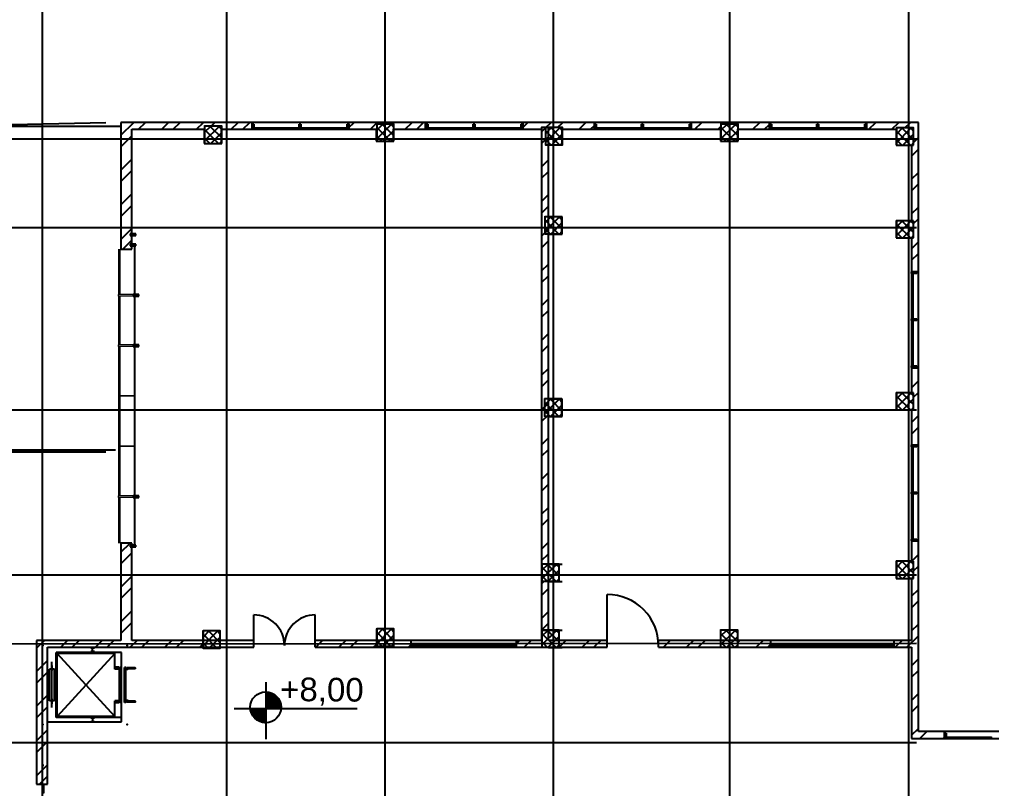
# Model space of a CAD drawing. Header units: millimetres. Extents: x 3062 to 3755, y 1606 to 1663.
# Drawn here: x 3253.86 to 3259.51, y 1653.28 to 1657.75 of the extents above; entities that cross this region are included whole.
import ezdxf

# ---------------------------------------------------------------- set-up
doc = ezdxf.new("R2010")
doc.units = ezdxf.units.MM
doc.linetypes.add('CENTER2', pattern=[28.575, 19.05, -3.175, 3.175, -3.175])
for name, color, linetype, lineweight in [('A-COLS', 52, 'Continuous', 9), ('A-GLAZ-CURT', 52, 'Continuous', 9), ('A-GLAZ-CWMG', 51, 'Continuous', 9)]:
    doc.layers.add(name, color=color, linetype=linetype, lineweight=lineweight)
for name, color, linetype in [('A-Flor-Strs', 12, 'Continuous'), ('LEVEL', 7, 'Continuous'), ('m7aor', 4, 'Continuous'), ('WORK', 7, 'Continuous')]:
    doc.layers.add(name, color=color, linetype=linetype)
doc.styles.get("Standard").update_dxf_attribs({"font": 'arial.ttf'})
pattern_1 = [(45, (2434.58414, 1347.60783), (-0.101027881, 0.101027881), []), (45, (2434.6515, 1347.60783), (-0.101027881, 0.101027881), [])]

# ---------------------------------------------------------------- blocks, each defined once
blk = doc.blocks.new('M_Rectangular Column - 50_50-377117-Level 1')
at = {"layer": 'A-COLS'}
for p, q in [((250, 250), (-250, 250)), ((-250, 250), (-250, -250)), ((250, -250), (250, 250)), ((-250, -250), (250, -250))]:
    blk.add_line(p, q, dxfattribs=at)
blk = doc.blocks.new('System Panel - Glazed-396876-Level 1')
at = {"layer": 'A-GLAZ-CURT', "lineweight": 18}
for p, q in [((115414, -90726), (114026, -90726)), ((114026, -90726), (114026, -90752)), ((114026, -90752), (115414, -90752)), ((115414, -90752), (115414, -90726))]:
    blk.add_line(p, q, dxfattribs=at)
at = {"layer": 'A-GLAZ-CURT'}
blk.add_line((114026, -91166), (115357, -91166), dxfattribs=at)
blk = doc.blocks.new('System Panel - Glazed-396945-Level 1')
at = {"layer": 'A-GLAZ-CURT', "lineweight": 18}
for p, q in [((113976, -90726), (112538, -90726)), ((112538, -90726), (112538, -90752)), ((112538, -90752), (113976, -90752)), ((113976, -90752), (113976, -90726))]:
    blk.add_line(p, q, dxfattribs=at)
at = {"layer": 'A-GLAZ-CURT'}
for p, q in [((112538, -90752), (112538, -91166)), ((112538, -91166), (113976, -91166))]:
    blk.add_line(p, q, dxfattribs=at)
blk = doc.blocks.new('System Panel - Glazed-396953-Level 1')
at = {"layer": 'A-GLAZ-CURT', "lineweight": 18}
for p, q in [((112538, -90726), (111075, -90726)), ((111075, -90726), (111075, -90752)), ((111075, -90752), (112538, -90752)), ((112538, -90752), (112538, -90726))]:
    blk.add_line(p, q, dxfattribs=at)
at = {"layer": 'A-GLAZ-CURT'}
for p, q in [((111075, -90752), (111075, -91166)), ((112538, -91166), (112538, -90752)), ((111075, -91166), (112538, -91166))]:
    blk.add_line(p, q, dxfattribs=at)
blk = doc.blocks.new('System Panel - Glazed-V4-Level 1')
at = {"layer": 'A-GLAZ-CURT', "lineweight": 18}
for p, q in [((111075, -90726), (109637, -90726)), ((109637, -90726), (109637, -90752)), ((109637, -90752), (111075, -90752)), ((111075, -90752), (111075, -90726))]:
    blk.add_line(p, q, dxfattribs=at)
at = {"layer": 'A-GLAZ-CURT'}
for p, q in [((111075, -91166), (111075, -90752)), ((109637, -91166), (111075, -91166))]:
    blk.add_line(p, q, dxfattribs=at)
blk = doc.blocks.new('System Panel - Glazed-396877-Level 1')
at = {"layer": 'A-GLAZ-CURT', "lineweight": 18}
for p, q in [((109587, -90726), (108174, -90726)), ((108174, -90726), (108174, -90752)), ((108174, -90752), (109587, -90752)), ((109587, -90752), (109587, -90726))]:
    blk.add_line(p, q, dxfattribs=at)
at = {"layer": 'A-GLAZ-CURT'}
blk.add_line((108174, -91166), (109587, -91166), dxfattribs=at)
blk = doc.blocks.new('System Panel - Glazed-V5-Level 1')
at = {"layer": 'A-GLAZ-CURT', "lineweight": 18}
for p, q in [((108124, -90726), (106711, -90726)), ((106711, -90726), (106711, -90752)), ((106711, -90752), (108124, -90752)), ((108124, -90752), (108124, -90726))]:
    blk.add_line(p, q, dxfattribs=at)
at = {"layer": 'A-GLAZ-CURT'}
blk.add_line((106807, -91166), (108124, -91166), dxfattribs=at)
blk = doc.blocks.new('Rectangular Mullion - 50 x 150mm-396872-Level 1')
at = {"layer": 'A-GLAZ-CWMG'}
for p, q in [((114026, -91207), (114026, -91190)), ((114026, -91190), (115357, -91190)), ((114026, -91207), (115357, -91207))]:
    blk.add_line(p, q, dxfattribs=at)
blk = doc.blocks.new('Rectangular Mullion - 50 x 150mm-396942-Level 1')
at = {"layer": 'A-GLAZ-CWMG'}
for p, q in [((112538, -91190), (113976, -91190)), ((112538, -91207), (113976, -91207)), ((113976, -91190), (113976, -91207))]:
    blk.add_line(p, q, dxfattribs=at)
blk = doc.blocks.new('Rectangular Mullion - 50 x 150mm-396952-Level 1')
at = {"layer": 'A-GLAZ-CWMG'}
for p, q in [((111075, -91190), (112538, -91190)), ((111075, -91207), (112538, -91207))]:
    blk.add_line(p, q, dxfattribs=at)
blk = doc.blocks.new('Rectangular Mullion - 50 x 150mm-396943-Level 1')
at = {"layer": 'A-GLAZ-CWMG'}
for p, q in [((109637, -91207), (109637, -91190)), ((109637, -91190), (111075, -91190)), ((109637, -91207), (111075, -91207))]:
    blk.add_line(p, q, dxfattribs=at)
blk = doc.blocks.new('Rectangular Mullion - 50 x 150mm-396873-Level 1')
at = {"layer": 'A-GLAZ-CWMG'}
for p, q in [((108174, -91207), (108174, -91190)), ((108174, -91190), (109587, -91190)), ((108174, -91207), (109587, -91207)), ((109587, -91190), (109587, -91207))]:
    blk.add_line(p, q, dxfattribs=at)
blk = doc.blocks.new('Rectangular Mullion - 50 x 150mm-V6-Level 1')
at = {"layer": 'A-GLAZ-CWMG'}
for p, q in [((106807, -91190), (108124, -91190)), ((106807, -91207), (108124, -91207)), ((108124, -91190), (108124, -91207))]:
    blk.add_line(p, q, dxfattribs=at)
blk = doc.blocks.new('Rectangular Mullion - 50 x 150mm-V7-Level 1')
at = {"layer": 'A-GLAZ-CWMG', "lineweight": 25}
for p, q in [((106414, -90620), (106364, -90620)), ((106364, -90620), (106364, -90779)), ((106414, -90779), (106414, -90620)), ((106364, -90779), (106414, -90779))]:
    blk.add_line(p, q, dxfattribs=at)
blk = doc.blocks.new('Rectangular Mullion - 50 x 150mm-355422-Level 1')
at = {"layer": 'A-GLAZ-CWMG', "lineweight": 25}
for p, q in [((115464, -90620), (115414, -90620)), ((115414, -90620), (115414, -90779)), ((115464, -90779), (115464, -90620)), ((115414, -90779), (115464, -90779))]:
    blk.add_line(p, q, dxfattribs=at)
blk = doc.blocks.new('Rectangular Mullion - 50 x 150mm-V3-Level 1')
at = {"layer": 'A-GLAZ-CWMG', "lineweight": 25}
for p, q in [((134494, -92720), (134444, -92720)), ((134444, -92720), (134444, -92879)), ((134444, -92879), (134494, -92879)), ((134494, -92879), (134494, -92720))]:
    blk.add_line(p, q, dxfattribs=at)
at = {"layer": 'A-GLAZ-CWMG'}
for p, q in [((134444, -92879), (134444, -93307)), ((134494, -92879), (134494, -93307)), ((134494, -93307), (134444, -93307))]:
    blk.add_line(p, q, dxfattribs=at)
blk = doc.blocks.new('System Panel - Glazed-396624-Level 1')
at = {"layer": 'A-GLAZ-CURT', "lineweight": 18}
for p, q in [((106661, -90726), (106414, -90726)), ((106414, -90726), (106414, -90752)), ((106414, -90752), (106661, -90752)), ((106661, -90752), (106661, -90726))]:
    blk.add_line(p, q, dxfattribs=at)
blk = doc.blocks.new('Rectangular Mullion - 50 x 150mm-V8-Level 1')
at = {"layer": 'A-GLAZ-CWMG', "lineweight": 25}
for p, q in [((106711, -90620), (106661, -90620)), ((106661, -90620), (106661, -90779)), ((106711, -90779), (106711, -90620)), ((106661, -90779), (106711, -90779))]:
    blk.add_line(p, q, dxfattribs=at)
blk = doc.blocks.new('Rectangular Mullion - 50 x 150mm-V58-Level 1')
at = {"layer": 'A-GLAZ-CWMG'}
for p, q in [((122361, -93290), (122626, -93290)), ((122361, -93307), (122626, -93307)), ((122626, -93290), (122626, -93307))]:
    blk.add_line(p, q, dxfattribs=at)
blk = doc.blocks.new('System Panel - Glazed-408555-Level 1')
at = {"layer": 'A-GLAZ-CURT', "lineweight": 18}
for p, q in [((659, 49), (-659, 49)), ((-659, 49), (-659, 24)), ((-659, 24), (659, 24)), ((659, 24), (659, 49))]:
    blk.add_line(p, q, dxfattribs=at)
blk = doc.blocks.new('Rectangular Mullion - 50 x 150mm-408550-Level 1')
at = {"layer": 'A-GLAZ-CWMG'}
blk.add_line((148907, -85867), (148907, -87185), dxfattribs=at)
blk = doc.blocks.new('Rectangular Mullion - 50 x 150mm-408551-Level 1')
at = {"layer": 'A-GLAZ-CWMG'}
blk.add_line((148907, -84475), (148907, -85817), dxfattribs=at)
blk = doc.blocks.new('Rectangular Mullion - 50 x 150mm-V30-Level 1')
at = {"layer": 'A-GLAZ-CWMG', "lineweight": 25}
for p, q in [((-25, 75), (25, 75)), ((-25, -75), (-25, 75)), ((25, 75), (25, -75)), ((25, -75), (-25, -75))]:
    blk.add_line(p, q, dxfattribs=at)
blk = doc.blocks.new('Rectangular Mullion - 50 x 150mm-V35-Level 1')
at = {"layer": 'A-GLAZ-CWMG', "lineweight": 25}
for p, q in [((0, 75), (-50, 75)), ((-50, 75), (-50, -75)), ((0, -75), (0, 75)), ((-50, -75), (0, -75))]:
    blk.add_line(p, q, dxfattribs=at)
blk = doc.blocks.new('System Panel - Glazed-408556-Level 1')
at = {"layer": 'A-GLAZ-CURT', "lineweight": 18}
for p, q in [((671, 49), (-671, 49)), ((-671, 49), (-671, 25)), ((-671, 25), (671, 25)), ((671, 25), (671, 49))]:
    blk.add_line(p, q, dxfattribs=at)
blk = doc.blocks.new('AP11AA')
for p, q in [((460, 2263), (-460, 2263)), ((-460, 2113), (-460, 2263)), ((460, 2113), (460, 2263)), ((-945, 166), (-945, 2063)), ((945, 2063), (-945, 2063)), ((-915, 366), (-915, 2033)), ((915, 2033), (-915, 2033)), ((915, 366), (-915, 2033)), ((-915, 366), (915, 2033)), ((658, 2188), (-668, 2188)), ((-535, 2163), (-535, 2213)), ((-485, 2163), (-485, 2213)), ((-435, 2213), (-485, 2213)), ((-435, 2163), (-485, 2163)), ((460, 2113), (-460, 2113)), ((-435, 2163), (-435, 2213)), ((485, 2213), (435, 2213)), ((435, 2163), (435, 2213)), ((485, 2163), (435, 2163)), ((485, 2163), (485, 2213)), ((535, 2163), (535, 2213)), ((915, 366), (915, 2033)), ((945, 166), (945, 2063)), ((-1070, 957), (-1070, 1057)), ((-970, 1007), (-1070, 1007)), ((-970, 957), (-970, 1057)), ((970, 957), (970, 1057)), ((970, 1007), (1070, 1007)), ((1070, 957), (1070, 1057)), ((-460, 366), (-915, 366)), ((-520, 246), (-520, 366)), ((-460, 246), (-460, 366)), ((915, 366), (460, 366)), ((460, 246), (460, 366)), ((520, 246), (520, 366)), ((945, 166), (-945, 166)), ((-460, 246), (-520, 246)), ((510, 226), (-510, 226)), ((-510, 186), (-510, 226)), ((510, 186), (-510, 186)), ((510, 79), (-510, 79)), ((-510, 39), (-510, 79)), ((510, 39), (-510, 39)), ((-500, -225), (-500, 25)), ((-460, 25), (-500, 25)), ((-450, -15), (-450, 15)), ((0, 186), (0, 226)), ((0, 39), (0, 79)), ((450, -15), (450, 15)), ((520, 246), (460, 246)), ((500, 25), (460, 25)), ((500, -225), (500, 25)), ((510, 186), (510, 226)), ((510, 39), (510, 79)), ((-480, -235), (-490, -235)), ((-470, -225), (-470, -25)), ((-460, -25), (-470, -25)), ((470, -25), (460, -25)), ((470, -225), (470, -25)), ((490, -235), (480, -235))]:
    blk.add_line(p, q)
for centre, start, end in [((-460, 15), 0, 90), ((460, 15), 90, 180), ((-490, -225), 180, 270), ((-480, -225), 270, 0), ((-460, -15), 270, 0), ((460, -15), 180, 270), ((480, -225), 180, 270), ((490, -225), 270, 0)]:
    blk.add_arc(centre, 10, start, end)
for p in [(-1150, 2450), (1150, 2450), (-1150, 0), (1150, 0)]:
    blk.add_point(p)

msp = doc.modelspace()

# ---------------------------------------------------------------- hatches: boundary and pattern name
at = {"layer": 'LEVEL', "linetype": 'Continuous'}
h = msp.add_hatch(dxfattribs=at)
h.set_pattern_fill('ANSI31', color=9, scale=0.008215, style=0)
h.set_pattern_definition([(45, (-17.9924124, -2854.5703496), (-0.00072613389438, 0.00072613389438), [])])
h.paths.add_polyline_path([(3255.3778, 1653.7442, 0.021588), (3255.3781, 1653.752, 0.414214), (3255.2881, 1653.842), (3255.2881, 1653.7442)])
h.paths.add_polyline_path([(3255.2881, 1653.662), (3255.2881, 1653.7442), (3255.1984, 1653.7442, 0.389145)])
at = {"layer": 'WORK'}
h = msp.add_hatch(dxfattribs=at)
h.set_pattern_fill('ANSI32', color=256, scale=0.015)
h.set_pattern_definition(pattern_1)
h.paths.add_polyline_path([(3254.5109, 1657.1128), (3254.9329, 1657.1128), (3254.9329, 1657.1309), (3255.033, 1657.1309), (3255.033, 1657.1128), (3255.2087, 1657.1128), (3255.2087, 1657.1528), (3254.447, 1657.1528), (3254.447, 1656.4159), (3254.5109, 1656.4159), (3254.5109, 1656.4351), (3254.5008, 1656.4351), (3254.5008, 1656.4451), (3254.5063, 1656.4451), (3254.5063, 1656.4946), (3254.5008, 1656.4946), (3254.5008, 1656.5046), (3254.5109, 1656.5046)])
h.paths.add_polyline_path([(3257.1983, 1657.1528), (3256.7839, 1657.1528), (3256.7839, 1657.1128), (3256.8908, 1657.1128), (3256.8908, 1657.1228), (3256.9308, 1657.1228), (3257.0135, 1657.1228), (3257.0135, 1657.1128), (3257.1983, 1657.1128)])
h.paths.add_polyline_path([(3256.2169, 1657.1528), (3255.7719, 1657.1528), (3255.7719, 1657.1128), (3255.9329, 1657.1128), (3255.9329, 1657.1428), (3256.033, 1657.1428), (3256.033, 1657.1128), (3256.2169, 1657.1128)])
h.paths.add_polyline_path([(3257.9329, 1657.1428), (3258.033, 1657.1428), (3258.033, 1657.1128), (3258.2149, 1657.1128), (3258.2149, 1657.1528), (3257.7618, 1657.1528), (3257.7618, 1657.1128), (3257.9329, 1657.1128)])
h.paths.add_polyline_path([(3259.0808, 1657.1528), (3258.7807, 1657.1528), (3258.7807, 1657.1128), (3258.9529, 1657.1128), (3258.9529, 1657.1209), (3259.053, 1657.1209), (3259.053, 1657.0209), (3259.0408, 1657.0209), (3259.0408, 1656.5809), (3259.053, 1656.5809), (3259.053, 1656.4809), (3259.0408, 1656.4809), (3259.0408, 1656.2859), (3259.0808, 1656.2859)])
h.paths.add_polyline_path([(3259.0808, 1655.7256), (3259.0408, 1655.7256), (3259.0408, 1655.5809), (3259.053, 1655.5809), (3259.053, 1655.4809), (3259.0408, 1655.4809), (3259.0408, 1655.278), (3259.0808, 1655.278)])
h.paths.add_polyline_path([(3259.0808, 1654.7201), (3259.0408, 1654.7201), (3259.0408, 1654.6009), (3259.053, 1654.6009), (3259.053, 1654.5009), (3259.0408, 1654.5009), (3259.0408, 1654.1409), (3258.9378, 1654.1409), (3258.9378, 1654.1009), (3259.0408, 1654.1009), (3259.0408, 1653.5709), (3259.2322, 1653.5709), (3259.2322, 1653.6109), (3259.0808, 1653.6109)])
h.paths.add_polyline_path([(3258.2217, 1654.1409), (3258.0313, 1654.1409), (3258.0313, 1654.1009), (3258.2217, 1654.1009)])
h.paths.add_polyline_path([(3257.9292, 1654.1409), (3257.5707, 1654.1409), (3257.5707, 1654.1009), (3257.9292, 1654.1009)])
h.paths.add_polyline_path([(3260.1437, 1653.6109), (3260.0352, 1653.6109), (3260.0352, 1653.5709), (3260.1437, 1653.5709)])
h.paths.add_polyline_path([(3259.9351, 1653.6109), (3259.7942, 1653.6109), (3259.7942, 1653.5709), (3259.9351, 1653.5709)])
at = {"layer": 'WORK', "ltscale": 0.53}
h = msp.add_hatch(dxfattribs=at)
h.set_pattern_fill('ANSI37', color=256, scale=0.0112, angle=-90)
h.set_pattern_definition([(315, (2865.474814, 2710.491024), (0.0251447171, 0.0251447171), []), (45, (2865.474814, 2710.491024), (-0.0251447171, 0.0251447171), [])])
h.paths.add_polyline_path([(3255.033, 1657.0309), (3255.033, 1657.1309), (3254.9329, 1657.1309), (3254.9329, 1657.0309), (3254.9729, 1657.0309)])
h = msp.add_hatch(dxfattribs=at)
h.set_pattern_fill('ANSI37', color=256, scale=0.0112, angle=-90)
h.set_pattern_definition([(315, (2866.474814, 2710.50289), (0.0251447171, 0.0251447171), []), (45, (2866.474814, 2710.50289), (-0.0251447171, 0.0251447171), [])])
h.paths.add_polyline_path([(3256.033, 1657.0428), (3256.033, 1657.1428), (3255.9329, 1657.1428), (3255.9329, 1657.0428), (3255.9729, 1657.0428)])
at = {"layer": 'WORK'}
h = msp.add_hatch(dxfattribs=at)
h.set_pattern_fill('ANSI32', color=256, scale=0.015)
h.set_pattern_definition(pattern_1)
h.paths.add_polyline_path([(3256.9308, 1654.4848), (3256.8929, 1654.4848), (3256.8929, 1654.5848), (3256.9308, 1654.5848), (3256.9308, 1657.1228), (3256.8908, 1657.1228), (3256.8908, 1654.2009), (3256.8929, 1654.2009), (3256.9308, 1654.2009)])
h.paths.add_polyline_path([(3256.8929, 1654.2009), (3256.8908, 1654.2009), (3256.8908, 1654.1409), (3256.7435, 1654.1409), (3256.7435, 1654.1009), (3256.8929, 1654.1009)])
at = {"layer": 'WORK', "ltscale": 0.53}
h = msp.add_hatch(dxfattribs=at)
h.set_pattern_fill('ANSI37', color=256, scale=0.0112, angle=-90)
h.set_pattern_definition([(315, (2867.45529, 2710.48289), (0.0251447171, 0.0251447171), []), (45, (2867.45529, 2710.48289), (-0.0251447171, 0.0251447171), [])])
h.paths.add_polyline_path([(3257.0135, 1657.0228), (3257.0135, 1657.1228), (3256.9134, 1657.1228), (3256.9134, 1657.0228), (3256.9534, 1657.0228)])
h = msp.add_hatch(dxfattribs=at)
h.set_pattern_fill('ANSI37', color=256, scale=0.0112, angle=-90)
h.set_pattern_definition([(315, (2868.474814, 2710.50289), (0.0251447171, 0.0251447171), []), (45, (2868.474814, 2710.50289), (-0.0251447171, 0.0251447171), [])])
h.paths.add_polyline_path([(3258.033, 1657.0428), (3258.033, 1657.1428), (3257.9329, 1657.1428), (3257.9329, 1657.0428), (3257.9729, 1657.0428)])
h = msp.add_hatch(dxfattribs=at)
h.set_pattern_fill('ANSI37', color=256, scale=0.0112, angle=-90)
h.set_pattern_definition([(315, (2869.494814, 2710.481024), (0.0251447171, 0.0251447171), []), (45, (2869.494814, 2710.481024), (-0.0251447171, 0.0251447171), [])])
h.paths.add_polyline_path([(3259.053, 1657.0209), (3259.053, 1657.1209), (3258.9529, 1657.1209), (3258.9529, 1657.0209), (3258.9929, 1657.0209)])
h = msp.add_hatch(dxfattribs=at)
h.set_pattern_fill('ANSI37', color=256, scale=0.0112, angle=-90)
h.set_pattern_definition([(315, (2867.45139, 2709.964458), (0.0251447171, 0.0251447171), []), (45, (2867.45139, 2709.964458), (-0.0251447171, 0.0251447171), [])])
h.paths.add_polyline_path([(3257.0096, 1656.5044), (3257.0096, 1656.6044), (3256.9095, 1656.6044), (3256.9095, 1656.5044), (3256.9495, 1656.5044)])
h = msp.add_hatch(dxfattribs=at)
h.set_pattern_fill('ANSI37', color=256, scale=0.0112, angle=-90)
h.set_pattern_definition([(315, (2869.494814, 2709.941024), (0.0251447171, 0.0251447171), []), (45, (2869.494814, 2709.941024), (-0.0251447171, 0.0251447171), [])])
h.paths.add_polyline_path([(3259.053, 1656.4809), (3259.053, 1656.5809), (3258.9529, 1656.5809), (3258.9529, 1656.4809), (3258.9929, 1656.4809)])
h = msp.add_hatch(dxfattribs=at)
h.set_pattern_fill('ANSI37', color=256, scale=0.0112, angle=-90)
h.set_pattern_definition([(315, (2869.494814, 2708.941024), (0.0251447171, 0.0251447171), []), (45, (2869.494814, 2708.941024), (-0.0251447171, 0.0251447171), [])])
h.paths.add_polyline_path([(3259.053, 1655.4809), (3259.053, 1655.5809), (3258.9529, 1655.5809), (3258.9529, 1655.4809), (3258.9929, 1655.4809)])
h = msp.add_hatch(dxfattribs=at)
h.set_pattern_fill('ANSI37', color=256, scale=0.0112, angle=-90)
h.set_pattern_definition([(315, (2867.450833, 2708.904815), (0.0251447171, 0.0251447171), []), (45, (2867.450833, 2708.904815), (-0.0251447171, 0.0251447171), [])])
h.paths.add_polyline_path([(3257.009, 1655.4447), (3257.009, 1655.5447), (3256.909, 1655.5447), (3256.909, 1655.4447), (3256.949, 1655.4447)])
at = {"layer": 'WORK'}
h = msp.add_hatch(dxfattribs=at)
h.set_pattern_fill('ANSI32', color=256, scale=0.015)
h.set_pattern_definition(pattern_1)
h.paths.add_polyline_path([(3254.0201, 1650.7288), (3254.0201, 1650.7909), (3253.9562, 1650.7909), (3253.9562, 1650.1309), (3254.013, 1650.1309), (3254.013, 1650.1049), (3254.0201, 1650.1049)])
h.paths.add_polyline_path([(3254.0201, 1654.0392), (3254.0201, 1654.1009), (3254.9216, 1654.1009), (3254.9216, 1654.1409), (3254.5109, 1654.1409), (3254.5109, 1654.6846), (3254.5008, 1654.6846), (3254.5008, 1654.6946), (3254.5109, 1654.6946), (3254.5109, 1654.7059), (3254.447, 1654.7059), (3254.447, 1654.1409), (3253.9562, 1654.1409), (3253.9562, 1653.4153), (3253.9562, 1653.3051), (3254.0201, 1653.3051), (3254.0201, 1653.4153)])
at = {"layer": 'WORK', "ltscale": 0.53}
h = msp.add_hatch(dxfattribs=at)
h.set_pattern_fill('ANSI37', color=256, scale=0.0112, angle=-90)
h.set_pattern_definition([(315, (2867.434814, 2707.94492), (0.0251447171, 0.0251447171), []), (45, (2867.434814, 2707.94492), (-0.0251447171, 0.0251447171), [])])
h.paths.add_polyline_path([(3256.993, 1654.4848), (3256.993, 1654.5848), (3256.8929, 1654.5848), (3256.8929, 1654.4848), (3256.9329, 1654.4848)])
h = msp.add_hatch(dxfattribs=at)
h.set_pattern_fill('ANSI37', color=256, scale=0.0112, angle=-90)
h.set_pattern_definition([(315, (2869.494814, 2707.961024), (0.0251447171, 0.0251447171), []), (45, (2869.494814, 2707.961024), (-0.0251447171, 0.0251447171), [])])
h.paths.add_polyline_path([(3259.053, 1654.5009), (3259.053, 1654.6009), (3258.9529, 1654.6009), (3258.9529, 1654.5009), (3258.9929, 1654.5009)])
h = msp.add_hatch(dxfattribs=at)
h.set_pattern_fill('ANSI37', color=256, scale=0.0112, angle=-90)
h.set_pattern_definition([(315, (2866.474814, 2707.56778), (0.0251447171, 0.0251447171), []), (45, (2866.474814, 2707.56778), (-0.0251447171, 0.0251447171), [])])
h.paths.add_polyline_path([(3256.033, 1654.1077), (3256.033, 1654.2077), (3255.9329, 1654.2077), (3255.9329, 1654.1077), (3255.9729, 1654.1077)])
h = msp.add_hatch(dxfattribs=at)
h.set_pattern_fill('ANSI37', color=256, scale=0.0112, angle=-90)
h.set_pattern_definition([(315, (2865.46562, 2707.555915), (0.0251447171, 0.0251447171), []), (45, (2865.46562, 2707.555915), (-0.0251447171, 0.0251447171), [])])
h.paths.add_polyline_path([(3255.0238, 1654.0958), (3255.0238, 1654.1958), (3254.9238, 1654.1958), (3254.9238, 1654.0958), (3254.9638, 1654.0958)])
h = msp.add_hatch(dxfattribs=at)
h.set_pattern_fill('ANSI37', color=256, scale=0.0112, angle=-90)
h.set_pattern_definition([(315, (2867.434814, 2707.561024), (0.0251447171, 0.0251447171), []), (45, (2867.434814, 2707.561024), (-0.0251447171, 0.0251447171), [])])
h.paths.add_polyline_path([(3256.993, 1654.1009), (3256.993, 1654.2009), (3256.8929, 1654.2009), (3256.8929, 1654.1009), (3256.9329, 1654.1009)])
h = msp.add_hatch(dxfattribs=at)
h.set_pattern_fill('ANSI37', color=256, scale=0.0112, angle=-90)
h.set_pattern_definition([(315, (2868.47317, 2707.561024), (0.0251447171, 0.0251447171), []), (45, (2868.47317, 2707.561024), (-0.0251447171, 0.0251447171), [])])
h.paths.add_polyline_path([(3258.0313, 1654.1009), (3258.0313, 1654.2009), (3257.9313, 1654.2009), (3257.9313, 1654.1009), (3257.9713, 1654.1009)])
at = {"layer": 'WORK'}
h = msp.add_hatch(dxfattribs=at)
h.set_pattern_fill('ANSI32', color=256, scale=0.015)
h.set_pattern_definition(pattern_1)
h.paths.add_polyline_path([(3255.9329, 1654.1409), (3255.5757, 1654.1409), (3255.5757, 1654.1109), (3255.5757, 1654.1009), (3256.1316, 1654.1009), (3256.1316, 1654.1409), (3256.033, 1654.1409), (3256.033, 1654.1077), (3255.9329, 1654.1077)])
h.paths.add_polyline_path([(3257.2729, 1654.1409), (3256.993, 1654.1409), (3256.993, 1654.1009), (3257.2729, 1654.1009)])

# ---------------------------------------------------------------- linework, layer by layer
at = {"layer": 'LEVEL', "color": 7}
for p, q in [((3255.2881, 1653.8984), (3255.2881, 1653.5665)), ((3255.1047, 1653.7442), (3255.8195, 1653.7442))]:
    msp.add_line(p, q, dxfattribs=at)
msp.add_circle((3255.2881, 1653.752), 0.09, dxfattribs=at)
at = {"layer": 'm7aor', "linetype": 'CENTER2', "ltscale": 0.5}
for p, q in [((3253.9889, 1659.6687), (3253.9889, 1644.3323)), ((3255.0613, 1659.6687), (3255.0613, 1644.3537)), ((3255.9808, 1659.6687), (3255.9808, 1644.4649)), ((3256.9594, 1659.6687), (3256.9594, 1644.4649)), ((3257.983, 1659.6687), (3257.983, 1644.4649)), ((3259.023, 1659.6687), (3259.023, 1644.4649)), ((3273.3563, 1657.055), (3248.8306, 1657.055)), ((3273.3563, 1656.5393), (3248.8306, 1656.5393)), ((3273.3563, 1655.4797), (3248.8306, 1655.4797)), ((3273.3563, 1654.5198), (3248.8306, 1654.5198)), ((3273.3563, 1654.1297), (3248.8306, 1654.1169)), ((3273.3563, 1653.5459), (3248.8306, 1653.5459))]:
    msp.add_line(p, q, dxfattribs=at)
at = {"layer": 'WORK'}
for p, q in [((3253.0208, 1657.1213), (3254.3597, 1657.1528)), ((3255.2087, 1657.1128), (3255.2087, 1657.1528)), ((3255.7719, 1657.1128), (3255.7719, 1657.1528)), ((3256.2169, 1657.1128), (3256.2169, 1657.1528)), ((3256.7839, 1657.1128), (3256.7839, 1657.1528)), ((3257.1983, 1657.1128), (3257.1983, 1657.1528)), ((3257.7618, 1657.1128), (3257.7618, 1657.1528)), ((3258.2149, 1657.1128), (3258.2149, 1657.1528)), ((3258.7807, 1657.1128), (3258.7807, 1657.1528)), ((3251.9808, 1657.1313), (3254.447, 1657.1313)), ((3255.0597, 1657.1128), (3255.3232, 1657.1128)), ((3255.3332, 1657.1128), (3255.6017, 1657.1128)), ((3255.6117, 1657.1128), (3255.7707, 1657.1128)), ((3257.2087, 1657.1128), (3257.4722, 1657.1128)), ((3257.4822, 1657.1128), (3257.7507, 1657.1128)), ((3259.0408, 1656.2859), (3259.0808, 1656.2859)), ((3259.0408, 1655.7256), (3259.0808, 1655.7256)), ((3251.9808, 1655.2481), (3254.4153, 1655.2481)), ((3251.9808, 1655.2381), (3254.3597, 1655.2381)), ((3259.0408, 1655.278), (3259.0808, 1655.278)), ((3259.0408, 1654.7201), (3259.0808, 1654.7201)), ((3257.2729, 1654.1109), (3257.2729, 1654.4069)), ((3255.2186, 1654.1109), (3255.2186, 1654.2889)), ((3255.5757, 1654.1109), (3255.5757, 1654.2889)), ((3254.0201, 1653.4153), (3254.0201, 1654.0392)), ((3259.2322, 1653.5709), (3259.2322, 1653.6109))]:
    msp.add_line(p, q, dxfattribs=at)
at = {"layer": 'WORK', "lineweight": 25}
for p, q in [((3254.447, 1657.1528), (3254.447, 1656.4159)), ((3259.0808, 1657.1528), (3254.447, 1657.1528)), ((3259.0808, 1653.6109), (3259.0808, 1657.1528)), ((3254.5109, 1656.4159), (3254.5109, 1657.1128)), ((3254.5109, 1657.1128), (3254.9308, 1657.1128)), ((3254.9308, 1657.1128), (3254.9308, 1657.0309)), ((3255.0308, 1657.0309), (3255.0308, 1657.1128)), ((3255.0308, 1657.1128), (3255.9308, 1657.1128)), ((3255.9308, 1657.1128), (3255.9308, 1657.0428)), ((3256.0308, 1657.1128), (3256.8908, 1657.1128)), ((3256.0308, 1657.0428), (3256.0308, 1657.1128)), ((3256.8908, 1657.1128), (3256.8908, 1654.1409)), ((3257.0108, 1657.0228), (3257.0108, 1657.1128)), ((3257.0108, 1657.1128), (3257.9308, 1657.1128)), ((3257.9308, 1657.1128), (3257.9308, 1657.0428)), ((3258.0308, 1657.1128), (3258.9508, 1657.1128)), ((3258.0308, 1657.0428), (3258.0308, 1657.1128)), ((3258.9508, 1657.1128), (3258.9508, 1657.0209)), ((3255.9308, 1657.0428), (3256.033, 1657.0428)), ((3257.9308, 1657.0428), (3258.033, 1657.0428)), ((3254.9308, 1657.0309), (3255.033, 1657.0309)), ((3256.9308, 1656.6028), (3256.9308, 1657.0228)), ((3258.9508, 1657.0209), (3259.053, 1657.0209)), ((3259.0408, 1657.0209), (3259.0408, 1656.5809)), ((3257.0108, 1656.6028), (3256.9308, 1656.6028)), ((3257.0108, 1656.5028), (3257.0108, 1656.6028)), ((3259.053, 1656.5809), (3258.9508, 1656.5809)), ((3258.9508, 1656.5809), (3258.9508, 1656.4809)), ((3256.9308, 1656.5028), (3257.0108, 1656.5028)), ((3256.9308, 1655.5428), (3256.9308, 1656.5028)), ((3258.9508, 1656.4809), (3259.053, 1656.4809)), ((3259.0408, 1656.4809), (3259.0408, 1655.5809)), ((3254.447, 1656.4159), (3254.5109, 1656.4159)), ((3259.053, 1655.5809), (3258.9508, 1655.5809)), ((3258.9508, 1655.5809), (3258.9508, 1655.4809)), ((3257.0108, 1655.5428), (3256.9308, 1655.5428)), ((3257.0108, 1655.4428), (3257.0108, 1655.5428)), ((3258.9508, 1655.4809), (3259.053, 1655.4809)), ((3259.0408, 1655.4809), (3259.0408, 1654.6009)), ((3256.9308, 1655.4428), (3257.0108, 1655.4428)), ((3256.9308, 1654.5828), (3256.9308, 1655.4428)), ((3254.5109, 1654.7059), (3254.447, 1654.7059)), ((3254.447, 1654.7059), (3254.447, 1654.1409)), ((3254.5109, 1654.1409), (3254.5109, 1654.7059)), ((3257.0108, 1654.5828), (3256.9308, 1654.5828)), ((3259.053, 1654.6009), (3258.9508, 1654.6009)), ((3258.9508, 1654.6009), (3258.9508, 1654.5009)), ((3258.9508, 1654.5009), (3259.053, 1654.5009)), ((3259.0408, 1654.5009), (3259.0408, 1654.1409)), ((3256.9308, 1654.4828), (3257.0108, 1654.4828)), ((3256.9308, 1654.1409), (3256.9308, 1654.4828)), ((3257.0108, 1654.1989), (3256.9308, 1654.1989)), ((3254.447, 1654.1409), (3253.9562, 1654.1409)), ((3253.9562, 1654.1409), (3253.9562, 1653.4153)), ((3254.0201, 1653.6482), (3254.0201, 1654.1012)), ((3254.0201, 1654.1009), (3255.2186, 1654.1009)), ((3255.2186, 1654.1409), (3254.5109, 1654.1409)), ((3256.8908, 1654.1409), (3255.5757, 1654.1409)), ((3255.5757, 1654.1009), (3257.2729, 1654.1009)), ((3257.2729, 1654.1409), (3256.9308, 1654.1409)), ((3256.9308, 1654.0989), (3257.0108, 1654.0989)), ((3259.0408, 1654.1409), (3257.5707, 1654.1409)), ((3257.5707, 1654.1009), (3259.0408, 1654.1009)), ((3259.0408, 1654.1009), (3259.0408, 1653.5709)), ((3260.8808, 1653.6109), (3259.0808, 1653.6109)), ((3259.0408, 1653.5709), (3259.9308, 1653.5709))]:
    msp.add_line(p, q, dxfattribs=at)
at = {"layer": 'WORK', "ltscale": 0.53}
for p, q in [((3255.2186, 1654.1009), (3255.2186, 1654.1409)), ((3255.5757, 1654.1009), (3255.5757, 1654.1409)), ((3256.1316, 1654.1409), (3256.1316, 1654.1009)), ((3256.7435, 1654.1209), (3256.1316, 1654.1209)), ((3256.7435, 1654.1109), (3256.1316, 1654.1109)), ((3256.7435, 1654.1009), (3256.1316, 1654.1009)), ((3256.7435, 1654.1409), (3256.7435, 1654.1009)), ((3257.2729, 1654.1009), (3257.2729, 1654.1409)), ((3257.5707, 1654.1009), (3257.5707, 1654.1409)), ((3258.2217, 1654.1409), (3258.2217, 1654.1009)), ((3258.2217, 1654.1209), (3258.9378, 1654.1209)), ((3258.2217, 1654.1109), (3258.9378, 1654.1109)), ((3258.9378, 1654.1409), (3258.9378, 1654.1009))]:
    msp.add_line(p, q, dxfattribs=at)
at = {"layer": 'WORK', "ltscale": 0.5}
for p, q in [((3254.0201, 1653.6681), (3254.4493, 1653.6681)), ((3254.4493, 1653.6681), (3254.4507, 1653.6931)), ((3253.9562, 1653.4153), (3253.9562, 1653.3051)), ((3254.0201, 1653.3051), (3254.0201, 1653.4153)), ((3253.9562, 1653.3051), (3254.0201, 1653.3051)), ((3253.9953, 1653.3051), (3253.9953, 1653.3051))]:
    msp.add_line(p, q, dxfattribs=at)
at = {"layer": 'WORK', "lineweight": 25}
for points in [[(3255.9329, 1657.1464), (3255.9329, 1657.0428)], [(3257.9329, 1657.1464), (3257.9329, 1657.0428)], [(3254.9329, 1657.1345), (3254.9329, 1657.0309)], [(3255.033, 1657.0309), (3255.033, 1657.1309), (3254.9329, 1657.1309)], [(3256.033, 1657.0428), (3256.033, 1657.1428), (3255.9329, 1657.1428)], [(3256.9134, 1657.1264), (3256.9134, 1657.0228), (3257.0135, 1657.0228), (3257.0135, 1657.1228), (3256.9134, 1657.1228)], [(3258.033, 1657.0428), (3258.033, 1657.1428), (3257.9329, 1657.1428)], [(3258.9529, 1657.1245), (3258.9529, 1657.0209)], [(3259.053, 1657.0209), (3259.053, 1657.1209), (3258.9529, 1657.1209)], [(3256.9095, 1656.6079), (3256.9095, 1656.5044), (3257.0096, 1656.5044), (3257.0096, 1656.6044), (3256.9095, 1656.6044)], [(3258.9529, 1656.5845), (3258.9529, 1656.4809)], [(3259.053, 1656.4809), (3259.053, 1656.5809)], [(3258.9529, 1655.5845), (3258.9529, 1655.4809)], [(3259.053, 1655.4809), (3259.053, 1655.5809)], [(3256.909, 1655.5483), (3256.909, 1655.4447), (3257.009, 1655.4447), (3257.009, 1655.5447), (3256.909, 1655.5447)], [(3258.9529, 1654.6045), (3258.9529, 1654.5009)], [(3256.8929, 1654.5884), (3256.8929, 1654.4848), (3256.993, 1654.4848), (3256.993, 1654.5848), (3256.8929, 1654.5848)], [(3259.053, 1654.5009), (3259.053, 1654.6009)], [(3255.9329, 1654.2112), (3255.9329, 1654.1077), (3256.033, 1654.1077), (3256.033, 1654.2077), (3255.9329, 1654.2077)], [(3254.9238, 1654.1994), (3254.9238, 1654.0958), (3255.0238, 1654.0958), (3255.0238, 1654.1958), (3254.9238, 1654.1958)], [(3256.8929, 1654.2045), (3256.8929, 1654.1009)], [(3256.993, 1654.1009), (3256.993, 1654.2009), (3256.8929, 1654.2009)], [(3257.9313, 1654.2045), (3257.9313, 1654.1009)], [(3258.0313, 1654.1009), (3258.0313, 1654.2009), (3257.9313, 1654.2009)]]:
    msp.add_lwpolyline(points, dxfattribs=at)
at = {"layer": 'WORK'}
for points in [[(3256.9308, 1654.2009), (3256.9308, 1657.1228), (3256.8908, 1657.1228), (3256.8908, 1654.2009)], [(3256.8908, 1654.2009), (3256.9325, 1654.2009)], [(3253.9953, 1653.4153), (3253.9988, 1653.4153)]]:
    msp.add_lwpolyline(points, dxfattribs=at)
for centre, radius, start, end in [((3257.2734, 1654.1097), 0.2973, 359.7549, 90.0998), ((3255.2186, 1654.1104), 0.1785, 0.166, 90), ((3255.5757, 1654.1104), 0.1785, 90, 179.834)]:
    msp.add_arc(centre, radius, start, end, dxfattribs=at)

# ---------------------------------------------------------------- block references
at = {"layer": 'A-Flor-Strs', "xscale": -0.0002, "yscale": 0.0002, "zscale": 0.0002, "rotation": 90}
msp.add_blockref('AP11AA', (3254.484, 1653.8821), dxfattribs=at)
at = {"layer": 'WORK', "xscale": -0.0002000000000000001, "yscale": 0.0002000000000000001, "zscale": 0.0002000000000000001}
for p in [(3255.2087, 1657.1278), (3256.2203, 1657.1278), (3257.1987, 1657.1278), (3258.2169, 1657.1278), (3259.2322, 1653.5859)]:
    msp.add_blockref('Rectangular Mullion - 50 x 150mm-V35-Level 1', p, dxfattribs=at)
at = {"layer": 'WORK', "yscale": 0.0002000000000000001, "zscale": 0.0002000000000000001}
for name, p, xscale, rotation in [('System Panel - Glazed-408555-Level 1', (3255.3504, 1657.1278), -0.0002000000000000001, 180), ('System Panel - Glazed-408556-Level 1', (3255.6264, 1657.1278), -0.0002000000000000001, 180), ('Rectangular Mullion - 50 x 150mm-408551-Level 1', (3272.6556, 1627.3314), -0.0002000000000000001, 270), ('System Panel - Glazed-408555-Level 1', (3256.3621, 1657.1278), -0.0002000000000000001, 180), ('System Panel - Glazed-408556-Level 1', (3256.6381, 1657.1278), -0.0002000000000000001, 180), ('Rectangular Mullion - 50 x 150mm-408551-Level 1', (3273.6673, 1627.3314), -0.0002000000000000001, 270), ('System Panel - Glazed-408555-Level 1', (3257.3404, 1657.1278), -0.0002000000000000001, 180), ('Rectangular Mullion - 50 x 150mm-408550-Level 1', (3274.6456, 1627.3314), -0.0002000000000000001, 270), ('System Panel - Glazed-408556-Level 1', (3257.6164, 1657.1278), -0.0002000000000000001, 180), ('Rectangular Mullion - 50 x 150mm-408551-Level 1', (3274.6456, 1627.3314), -0.0002000000000000001, 270), ('System Panel - Glazed-408555-Level 1', (3258.3586, 1657.1278), -0.0002000000000000001, 180), ('System Panel - Glazed-408556-Level 1', (3258.6346, 1657.1278), -0.0002000000000000001, 180), ('Rectangular Mullion - 50 x 150mm-V7-Level 1', (3272.6567, 1677.7773), 0.0002000000000000001, 270), ('System Panel - Glazed-396624-Level 1', (3272.6567, 1677.7773), 0.0002000000000000001, 270), ('Rectangular Mullion - 50 x 150mm-V6-Level 1', (3272.6745, 1677.7773), 0.0002000000000000001, 270), ('System Panel - Glazed-V5-Level 1', (3272.6745, 1677.7773), 0.0002000000000000001, 270), ('Rectangular Mullion - 50 x 150mm-V8-Level 1', (3272.6567, 1677.7773), 0.0002000000000000001, 270), ('Rectangular Mullion - 50 x 150mm-V35-Level 1', (3259.0558, 1656.2847), -0.0002000000000000001, 270), ('Rectangular Mullion - 50 x 150mm-408550-Level 1', (3229.2594, 1638.8378), -0.0002000000000000001, 180), ('System Panel - Glazed-408555-Level 1', (3259.0558, 1656.1429), -0.0002000000000000001, 90), ('Rectangular Mullion - 50 x 150mm-V3-Level 1', (3273.0945, 1683.0413), 0.0002000000000000001, 270), ('Rectangular Mullion - 50 x 150mm-396873-Level 1', (3272.6745, 1677.7773), 0.0002000000000000001, 270), ('System Panel - Glazed-396877-Level 1', (3272.6745, 1677.7773), 0.0002000000000000001, 270), ('Rectangular Mullion - 50 x 150mm-V35-Level 1', (3259.0558, 1656.0112), -0.0002000000000000001, 270), ('System Panel - Glazed-408555-Level 1', (3259.0558, 1655.8694), -0.0002000000000000001, 90), ('Rectangular Mullion - 50 x 150mm-V3-Level 1', (3273.0945, 1682.7488), 0.0002000000000000001, 270), ('Rectangular Mullion - 50 x 150mm-396943-Level 1', (3272.6745, 1677.7773), 0.0002000000000000001, 270), ('System Panel - Glazed-V4-Level 1', (3272.6745, 1677.7773), 0.0002000000000000001, 270), ('Rectangular Mullion - 50 x 150mm-396952-Level 1', (3272.6745, 1677.7773), 0.0002000000000000001, 270), ('System Panel - Glazed-396953-Level 1', (3272.6745, 1677.7773), 0.0002000000000000001, 270), ('Rectangular Mullion - 50 x 150mm-396942-Level 1', (3272.6745, 1677.7773), 0.0002000000000000001, 270), ('System Panel - Glazed-396945-Level 1', (3272.6745, 1677.7773), 0.0002000000000000001, 270), ('Rectangular Mullion - 50 x 150mm-V35-Level 1', (3259.0558, 1655.2771), -0.0002000000000000001, 270), ('Rectangular Mullion - 50 x 150mm-408550-Level 1', (3229.2594, 1637.8302), -0.0002000000000000001, 180), ('System Panel - Glazed-408555-Level 1', (3259.0558, 1655.1354), -0.0002000000000000001, 90), ('Rectangular Mullion - 50 x 150mm-V35-Level 1', (3259.0558, 1655.0036), -0.0002000000000000001, 270), ('Rectangular Mullion - 50 x 150mm-V3-Level 1', (3273.0945, 1681.8711), 0.0002000000000000001, 270), ('Rectangular Mullion - 50 x 150mm-396872-Level 1', (3272.6745, 1677.7773), 0.0002000000000000001, 270), ('System Panel - Glazed-396876-Level 1', (3272.6745, 1677.7773), 0.0002000000000000001, 270), ('Rectangular Mullion - 50 x 150mm-408550-Level 1', (3229.2594, 1637.5567), -0.0002000000000000001, 180), ('System Panel - Glazed-408555-Level 1', (3259.0558, 1654.8619), -0.0002000000000000001, 90), ('Rectangular Mullion - 50 x 150mm-355422-Level 1', (3272.6567, 1677.7773), 0.0002000000000000001, 270), ('M_Rectangular Column - 50_50-377117-Level 1', (3255.9808, 1654.1577), 0.0002000000000000001, 270), ('M_Rectangular Column - 50_50-377117-Level 1', (3254.9716, 1654.1458), 0.0002000000000000001, 270), ('M_Rectangular Column - 50_50-377117-Level 1', (3257.9792, 1654.1509), 0.0002000000000000001, 270), ('System Panel - Glazed-408555-Level 1', (3259.3739, 1653.5859), -0.0002000000000000001, 180), ('Rectangular Mullion - 50 x 150mm-V58-Level 1', (3272.6567, 1677.7773), 0.0002000000000000001, 270)]:
    msp.add_blockref(name, p, dxfattribs=dict(at, xscale=xscale, rotation=rotation))
at = {"layer": 'WORK', "extrusion": (0, 0, -1), "xscale": -0.0002000000000000001, "yscale": 0.0002000000000000001, "zscale": 0.0002000000000000001}
for p, rotation in [((-3255.4872, 1657.1278), 359.999999999999), ((-3255.7657, 1657.1278), 359.999999999999), ((-3256.4988, 1657.1278), 359.999999999999), ((-3256.7773, 1657.1278), 359.999999999999), ((-3257.4772, 1657.1278), 359.999999999999), ((-3257.7557, 1657.1278), 359.999999999999), ((-3258.4954, 1657.1278), 359.999999999999), ((-3258.7739, 1657.1278), 359.999999999999), ((-3259.0558, 1656.0062), 89.99999999999895), ((-3259.0558, 1655.7327), 89.99999999999895), ((-3259.0558, 1654.9986), 89.99999999999895), ((-3259.0558, 1654.7251), 89.99999999999895)]:
    msp.add_blockref('Rectangular Mullion - 50 x 150mm-V30-Level 1', p, dxfattribs=dict(at, rotation=rotation))

# ---------------------------------------------------------------- texts
at = {"layer": 'm7aor', "ltscale": 0.5}
msp.add_text('+8,00', height=0.13735, rotation=359.5822, dxfattribs=at).set_placement((3255.3716, 1653.7883))

doc.saveas('drawing.dxf')
